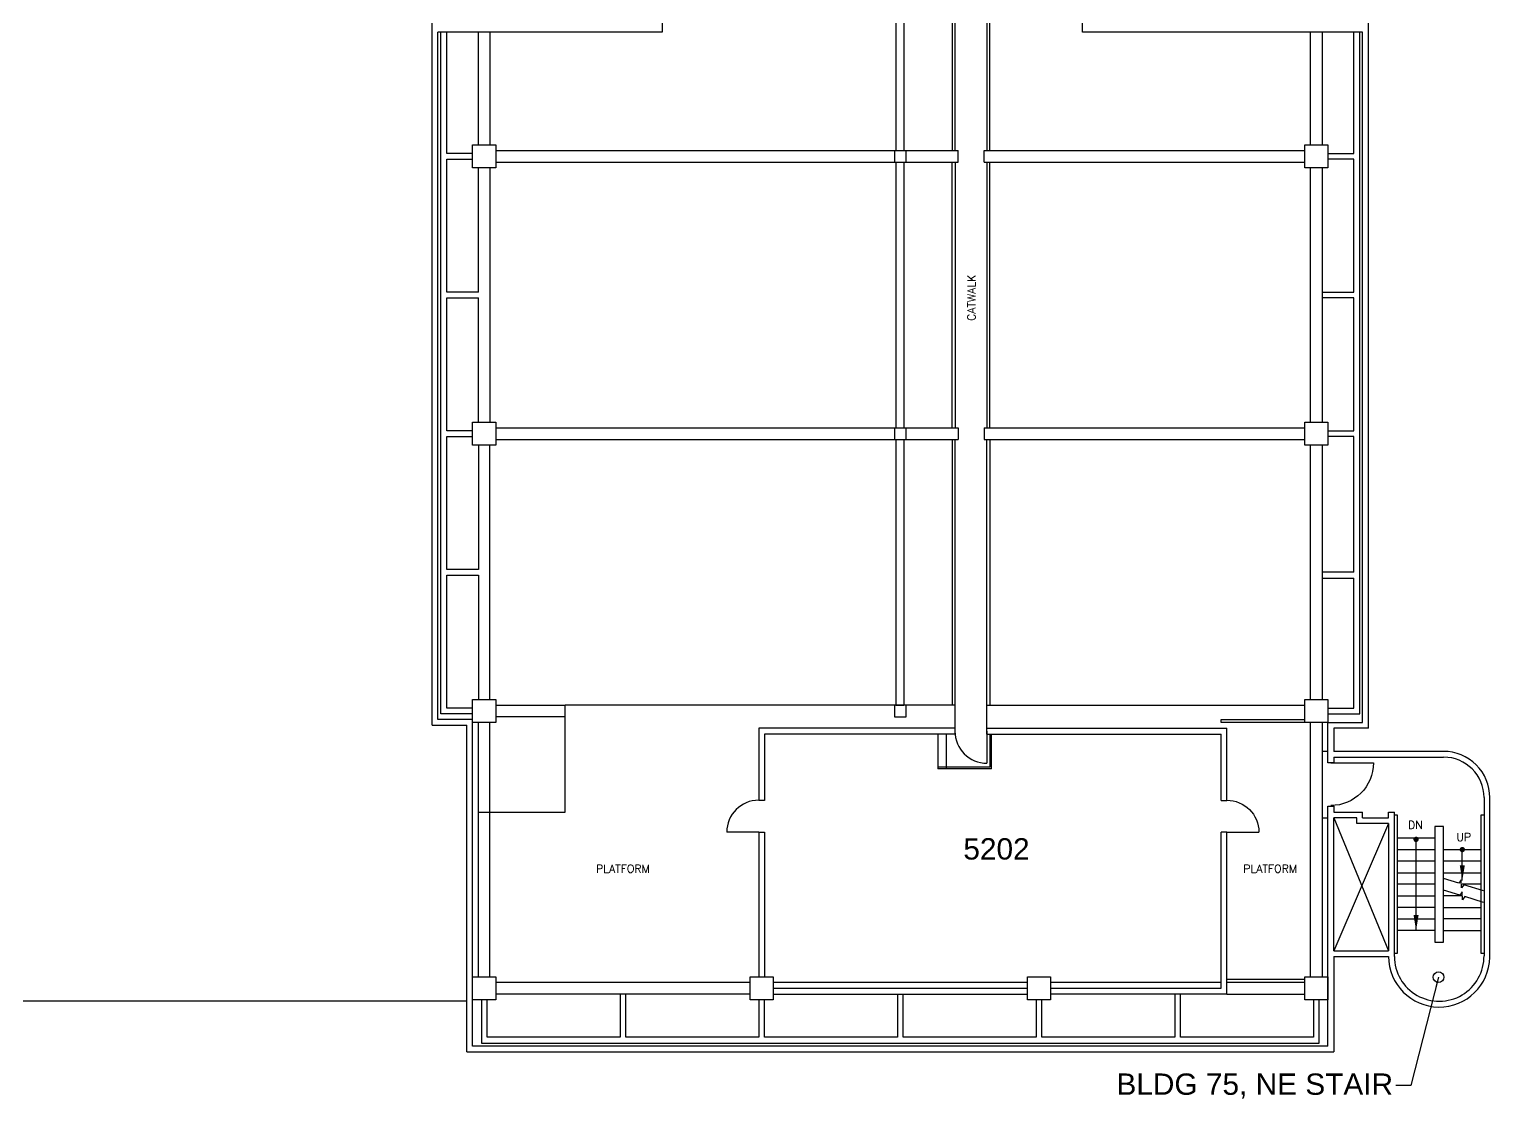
# Model space of a CAD drawing. Extents: x 338 to 7662, y 1563 to 4790.
# Drawn here: x 6019 to 7662, y 1608 to 2811 of the extents above; entities that cross this region are included whole.
import ezdxf
from ezdxf.enums import TextEntityAlignment as Align

# ---------------------------------------------------------------- set-up
doc = ezdxf.new("R2010")
doc.units = 0
doc.header["$LTSCALE"] = 150
doc.header["$MEASUREMENT"] = 0
doc.layers.get('0').update_dxf_attribs({"linetype": 'CONTINUOUS'})
for name, color, linetype in [('A-ANNO-TEXT', 4, 'CONTINUOUS'), ('A-ANNO-TEXT-STAIR', 4, 'CONTINUOUS'), ('A-ANNO-TX192', 4, 'CONTINUOUS'), ('A-COLS', 5, 'CONTINUOUS'), ('A-DOOR', 2, 'CONTINUOUS'), ('A-FLOR-BEAM', 1, 'CONTINUOUS'), ('A-FLOR-HRAL', 1, 'CONTINUOUS'), ('A-FLOR-STRS', 2, 'CONTINUOUS'), ('A-ROOF-LEVL-MED', 2, 'CONTINUOUS'), ('A-SHFT', 1, 'CONTINUOUS'), ('A-WALL-FULL', 6, 'CONTINUOUS'), ('X-ELEC', 1, 'CONTINUOUS')]:
    doc.layers.add(name, color=color, linetype=linetype)
doc.styles.add('ARIAL', font='arial.ttf')
doc.styles.add('AT', font='ARCHTITL.shx', dxfattribs={"width": 0.9})
doc.styles.get("Standard").update_dxf_attribs({"font": 'SIMPLEX'})
doc.dimstyles.new('DIM-96', dxfattribs={"dimscale": 96, "dimtxt": 0.18, "dimasz": 0.18, "dimexe": 0.18, "dimexo": 0.0625, "dimgap": 0.09, "dimtad": 0, "dimtih": 1, "dimtoh": 1, "dimdec": 4, "dimzin": 0, "dimdsep": 46, "dimlunit": 4, "dimtxsty": 'Standard', "dimcen": 0.09, "dimadec": 0, "dimazin": 0, "dimtfac": 1, "dimtdec": 4, "dimtofl": 0, "dimtmove": 2, "dimatfit": 3, "dimfxl": 1, "dimtolj": 1, "dimtzin": 0, "dimarcsym": 0})
doc.dimstyles.new('DIM1-4', dxfattribs={"dimscale": 48, "dimtxt": 0.09375, "dimasz": 0.125, "dimexe": 0.125, "dimexo": 0.09375, "dimgap": 0, "dimtad": 1, "dimdec": 6, "dimzin": 7, "dimdsep": 46, "dimlunit": 4, "dimtxsty": 'AT', "dimblk": 'TICK', "dimblk1": 'ARROW', "dimblk2": 'ARROW', "dimsah": 1, "dimcen": 2.25, "dimdle": 1.5, "dimadec": 0, "dimazin": 0, "dimtfac": 1, "dimtdec": 6, "dimtix": 1, "dimtofl": 0, "dimtmove": 2, "dimatfit": 3, "dimldrblk": 'ARROW', "dimfxl": 1, "dimtolj": 1, "dimtzin": 3, "dimarcsym": 0})

# ---------------------------------------------------------------- blocks, each defined once
blk = doc.blocks.new('ARROW')
at = {"layer": 'X-ELEC'}
for p, q in [((5, 14), (-5, 14)), ((-5, 14), (0, 0)), ((0, 0), (5, 14))]:
    blk.add_line(p, q, dxfattribs=at)
blk.add_solid([(-5, 14), (0, 1), (5, 14)], dxfattribs=at)
blk = doc.blocks.new('TICK')
for p, q in [((0.99, 0), (-0.99, 0)), ((-0.22, -0.22), (0.22, 0.22))]:
    blk.add_line(p, q)

msp = doc.modelspace()

# ---------------------------------------------------------------- linework, layer by layer
at = {"layer": 'A-ANNO-TEXT', "const_width": 3}
for points in [[(7579.1, 1898, 1), (7579.1, 1901, 1)], [(7631.1, 1886.5, 1), (7631.1, 1889.5, 1)]]:
    msp.add_lwpolyline(points, format="xyb", close=True, dxfattribs=at)
at = {"layer": 'A-ANNO-TEXT', "linetype": 'Continuous'}
for points in [[(7655.1, 1841.6), (7632.9, 1848.5), (7630.2, 1845), (7629.8, 1853.8), (7627.1, 1850.3), (7610, 1855.6)], [(7655.1, 1828.6), (7634, 1835.1), (7631.3, 1831.6), (7630.9, 1840.4), (7628.3, 1836.9), (7610, 1842.5)]]:
    msp.add_lwpolyline(points, dxfattribs=at)
at = {"layer": 'A-COLS'}
for p, q in [((6518, 2655), (6518, 2681)), ((6518, 2681), (6544, 2681)), ((6544, 2681), (6544, 2655)), ((7454, 2681), (7480, 2681)), ((7454, 2655), (7454, 2681)), ((7480, 2681), (7480, 2655)), ((6544, 2655), (6518, 2655)), ((7480, 2655), (7454, 2655)), ((6518, 2369), (6544, 2369)), ((6518, 2343), (6518, 2369)), ((6544, 2369), (6544, 2343)), ((7454, 2343), (7454, 2369)), ((7454, 2369), (7480, 2369)), ((7480, 2369), (7480, 2343)), ((6544, 2343), (6518, 2343)), ((7480, 2343), (7454, 2343)), ((6518, 2031), (6518, 2057)), ((6518, 2057), (6544, 2057)), ((6544, 2057), (6544, 2031)), ((7454, 2031), (7454, 2057)), ((7454, 2057), (7480, 2057)), ((7480, 2057), (7480, 2031)), ((6544, 2031), (6518, 2031)), ((7480, 2031), (7454, 2031)), ((6518, 1719), (6518, 1745)), ((6518, 1745), (6544, 1745)), ((6544, 1745), (6544, 1719)), ((6830, 1745), (6856, 1745)), ((6830, 1719), (6830, 1745)), ((6856, 1745), (6856, 1719)), ((7142, 1719), (7142, 1745)), ((7142, 1745), (7168, 1745)), ((7168, 1745), (7168, 1719)), ((7454, 1719), (7454, 1745)), ((7454, 1745), (7480, 1745)), ((7480, 1745), (7480, 1719)), ((6544, 1719), (6518, 1719)), ((6856, 1719), (6830, 1719)), ((7168, 1719), (7142, 1719)), ((7480, 1719), (7454, 1719))]:
    msp.add_line(p, q, dxfattribs=at)
at = {"layer": 'A-DOOR'}
for p, q in [((7096.5, 2021.2), (7096.5, 1985.2)), ((7483.2, 1985.5), (7531.2, 1985.5)), ((6839.8, 1907.5), (6803.8, 1907.5)), ((7366.2, 1907.5), (7402.2, 1907.5))]:
    msp.add_line(p, q, dxfattribs=at)
for centre, major_axis in [((7096.5, 2021.2), (-25.5, 25.5)), ((6839.8, 1907.5), (25.5, 25.5))]:
    msp.add_ellipse(centre, major_axis=major_axis, ratio=1, start_param=0.785398, end_param=2.356194, dxfattribs=at)
at = {"layer": 'A-DOOR', "extrusion": (0, 0, -1)}
for centre, major_axis in [((7483.2, 1985.5), (33.9, 33.9)), ((7366.2, 1907.5), (-25.5, 25.5))]:
    msp.add_ellipse(centre, major_axis=major_axis, ratio=1, start_param=0.785398, end_param=2.356194, dxfattribs=at)
at = {"layer": 'A-FLOR-BEAM'}
for p, q in [((6994, 2973.5), (6994, 2674.5)), ((7003, 2973.5), (7003, 2674.5)), ((6482.2, 2040.8), (6482.2, 2807.8)), ((6488.8, 2671.2), (6488.8, 2807.8)), ((6524.5, 2681), (6524.5, 2807.8)), ((6537.5, 2807.8), (6537.5, 2681)), ((7460.5, 2681), (7460.5, 2807.8)), ((7473.5, 2807.8), (7473.5, 2681)), ((7509.2, 2671.2), (7509.2, 2807.8)), ((7515.8, 2040.8), (7515.8, 2807.8)), ((6518, 2671.2), (6488.8, 2671.2)), ((6488.8, 2515.2), (6488.8, 2664.8)), ((6488.8, 2664.8), (6518, 2664.8)), ((6544, 2674.5), (7064, 2674.5)), ((6544, 2661.5), (7064, 2661.5)), ((6992.5, 2674.5), (6992.5, 2661.5)), ((6994, 2661.5), (6994, 2362.5)), ((7003, 2661.5), (7003, 2362.5)), ((7005.5, 2661.5), (7005.5, 2674.5)), ((7064, 2661.5), (7064, 2674.5)), ((7093.2, 2674.5), (7454, 2674.5)), ((7093.2, 2661.5), (7093.2, 2674.5)), ((7093.2, 2661.5), (7454, 2661.5)), ((7480, 2671.2), (7509.2, 2671.2)), ((7509.2, 2664.8), (7480, 2664.8)), ((7509.2, 2515.2), (7509.2, 2664.8)), ((6524.5, 2515.2), (6524.5, 2655)), ((6537.5, 2655), (6537.5, 2369)), ((7460.5, 2369), (7460.5, 2655)), ((7473.5, 2655), (7473.5, 2369)), ((6524.5, 2515.2), (6488.8, 2515.2)), ((7473.5, 2515.2), (7509.2, 2515.2)), ((6488.8, 2508.8), (6524.5, 2508.8)), ((6488.8, 2359.2), (6488.8, 2508.8)), ((6524.5, 2369), (6524.5, 2508.8)), ((7509.2, 2508.8), (7473.5, 2508.8)), ((7509.2, 2359.2), (7509.2, 2508.8)), ((6518, 2359.2), (6488.8, 2359.2)), ((6488.8, 2203.2), (6488.8, 2352.8)), ((6488.8, 2352.8), (6518, 2352.8)), ((6544, 2362.5), (7064, 2362.5)), ((6544, 2349.5), (7064, 2349.5)), ((6992.5, 2362.5), (6992.5, 2349.5)), ((6994, 2349.5), (6994, 2050.5)), ((7003, 2349.5), (7003, 2050.5)), ((7005.5, 2349.5), (7005.5, 2362.5)), ((7064, 2362.5), (7064, 2349.5)), ((7093.2, 2362.5), (7454, 2362.5)), ((7093.2, 2362.5), (7093.2, 2349.5)), ((7093.2, 2349.5), (7454, 2349.5)), ((7480, 2359.2), (7509.2, 2359.2)), ((7509.2, 2352.8), (7480, 2352.8)), ((7509.2, 2200), (7509.2, 2352.8)), ((6524.5, 2343), (6524.5, 2203.2)), ((6537.5, 2057), (6537.5, 2343)), ((7460.5, 2057), (7460.5, 2343)), ((7473.5, 2343), (7473.5, 2057)), ((6524.5, 2203.2), (6488.8, 2203.2)), ((6488.8, 2196.8), (6524.5, 2196.8)), ((6488.8, 2047.2), (6488.8, 2196.8)), ((6524.5, 2196.8), (6524.5, 2057)), ((7509.2, 2200), (7473.5, 2200)), ((7473.5, 2193.5), (7509.2, 2193.5)), ((7509.2, 2047.2), (7509.2, 2193.5)), ((6518, 2040.8), (6482.2, 2040.8)), ((6518, 2047.2), (6488.8, 2047.2)), ((6544, 2050.5), (6622, 2050.5)), ((6622, 2037.5), (6544, 2037.5)), ((6992.5, 2050.5), (6992.5, 2037.5)), ((6992.5, 2037.5), (7005.5, 2037.5)), ((6994, 2050.5), (7003, 2050.5)), ((7005.5, 2037.5), (7005.5, 2050.5)), ((7480, 2047.2), (7509.2, 2047.2)), ((7480, 2040.8), (7515.8, 2040.8)), ((6524.5, 1745), (6524.5, 2031)), ((6537.5, 1745), (6537.5, 2031)), ((7460.5, 1745), (7460.5, 2031)), ((7473.5, 2031), (7473.5, 1745)), ((7480, 1998.5), (7473.5, 1998.5)), ((7473.5, 1923.8), (7480, 1923.8)), ((6830, 1738.5), (6544, 1738.5)), ((6830, 1725.5), (6544, 1725.5)), ((6683.8, 1725.5), (6683.8, 1676.8)), ((6690.2, 1676.8), (6690.2, 1725.5)), ((6995.8, 1725.5), (6995.8, 1676.8)), ((7002.2, 1676.8), (7002.2, 1725.5)), ((7307.8, 1725.5), (7307.8, 1676.8)), ((7314.2, 1676.8), (7314.2, 1725.5)), ((7366.2, 1725.5), (7454, 1725.5)), ((6527.8, 1719), (6527.8, 1670.2)), ((6534.2, 1676.8), (6534.2, 1719)), ((6839.8, 1719), (6839.8, 1676.8)), ((6846.2, 1676.8), (6846.2, 1719)), ((7151.8, 1719), (7151.8, 1676.8)), ((7158.2, 1676.8), (7158.2, 1719)), ((7463.8, 1719), (7463.8, 1676.8)), ((7470.2, 1670.2), (7470.2, 1719)), ((6683.8, 1676.8), (6534.2, 1676.8)), ((6839.8, 1676.8), (6690.2, 1676.8)), ((6995.8, 1676.8), (6846.2, 1676.8)), ((7151.8, 1676.8), (7002.2, 1676.8)), ((7307.8, 1676.8), (7158.2, 1676.8)), ((7463.8, 1676.8), (7314.2, 1676.8)), ((6527.8, 1670.2), (7470.2, 1670.2))]:
    msp.add_line(p, q, dxfattribs=at)
at = {"layer": 'A-FLOR-HRAL'}
for p, q in [((7359.8, 2034.2), (7454, 2034.2)), ((7359.8, 2031), (7359.8, 2034.2)), ((7454, 2031), (7359.8, 2031)), ((7454, 1741.8), (7366.2, 1741.8)), ((7454, 1738.5), (7366.2, 1738.5))]:
    msp.add_line(p, q, dxfattribs=at)
at = {"layer": 'A-FLOR-STRS'}
for p, q in [((7057.5, 2973.5), (7057.5, 2674.5)), ((7060.8, 2674.5), (7060.8, 2973.5)), ((7096.5, 2973.5), (7096.5, 2674.5)), ((7099.8, 2674.5), (7099.8, 2973.5)), ((7057.5, 2362.5), (7057.5, 2661.5)), ((7060.8, 2661.5), (7060.8, 2362.5)), ((7096.5, 2661.5), (7096.5, 2362.5)), ((7099.8, 2362.5), (7099.8, 2661.5)), ((7057.5, 2349.5), (7057.5, 2050.5)), ((7060.8, 2050.5), (7060.8, 2349.5)), ((7096.5, 2050.5), (7096.5, 2349.5)), ((7099.8, 2349.5), (7099.8, 2050.5)), ((7041.2, 2018), (7041.2, 1979)), ((7051, 1979), (7051, 2018)), ((7099.8, 2018), (7099.8, 1980.6)), ((7101.4, 1979), (7101.4, 2018)), ((7099.8, 1980.6), (7041.2, 1980.6)), ((7101.4, 1979), (7041.2, 1979)), ((7554.8, 1927), (7558, 1927)), ((7558, 1927), (7558, 1771)), ((7652.2, 1771), (7652.2, 1927)), ((7652.2, 1927), (7655.5, 1927)), ((7600.2, 1901), (7558, 1901)), ((7558, 1888), (7600.2, 1888)), ((7600.2, 1875), (7558, 1875)), ((7610, 1888), (7652.2, 1888)), ((7652.2, 1875), (7610, 1875)), ((7558, 1862), (7600.2, 1862)), ((7610, 1862), (7652.2, 1862)), ((7600.2, 1849), (7558, 1849)), ((7652.2, 1849), (7631.1, 1849)), ((7558, 1836), (7600.2, 1836)), ((7631.1, 1836), (7610, 1836)), ((7600.2, 1823), (7558, 1823)), ((7558, 1810), (7600.2, 1810)), ((7610, 1823), (7652.2, 1823)), ((7652.2, 1810), (7610, 1810)), ((7600.2, 1797), (7558, 1797)), ((7610, 1797), (7652.2, 1797)), ((7558, 1771), (7554.8, 1771)), ((7655.5, 1771), (7652.2, 1771)), ((7142, 1738.5), (6856, 1738.5)), ((7359.8, 1738.5), (7168, 1738.5))]:
    msp.add_line(p, q, dxfattribs=at)
at = {"layer": 'A-ROOF-LEVL-MED'}
msp.add_line((5614.5, 1718), (6511.5, 1718), dxfattribs=at)
at = {"layer": 'A-SHFT'}
for p, q in [((7486.5, 1923.8), (7548.2, 1774.2)), ((7548.2, 1917.2), (7486.5, 1774.2))]:
    msp.add_line(p, q, dxfattribs=at)
at = {"layer": 'A-WALL-FULL'}
for p, q in [((7525.5, 2024.5), (7525.5, 4374.2)), ((6472.5, 2027.8), (6472.5, 2960.5)), ((7203.8, 2807.8), (7203.8, 2955)), ((6731.2, 2890.7), (6731.2, 2807.8)), ((6731.2, 2807.8), (6479, 2807.8)), ((6479, 2034.2), (6479, 2807.8)), ((7519, 2807.8), (7203.8, 2807.8)), ((7519, 2031), (7519, 2807.8)), ((6622, 1930.2), (6622, 2050.5)), ((7005.5, 2050.5), (6622, 2050.5)), ((7060.8, 2050.5), (7005.5, 2050.5)), ((7060.8, 2018), (7060.8, 2050.5)), ((7096.5, 2050.5), (7454, 2050.5)), ((7096.5, 2018), (7096.5, 2050.5)), ((6472.5, 2027.8), (6511.5, 2027.8)), ((6518, 2034.2), (6479, 2034.2)), ((6511.5, 1660.5), (6511.5, 2027.8)), ((6518, 1745), (6518, 2031)), ((7060.8, 2024.5), (6839.8, 2024.5)), ((6839.8, 2024.5), (6839.8, 1943.2)), ((7096.5, 2024.5), (7366.2, 2024.5)), ((7366.2, 1943.2), (7366.2, 2024.5)), ((7480, 1985.5), (7480, 2031)), ((7480, 2031), (7519, 2031)), ((7525.5, 2024.5), (7486.5, 2024.5)), ((7486.5, 2024.5), (7486.5, 1998.5)), ((7060.8, 2018), (6846.2, 2018)), ((6846.2, 2018), (6846.2, 1943.2)), ((7096.5, 2018), (7359.8, 2018)), ((7359.8, 1943.2), (7359.8, 2018)), ((7486.5, 1992), (7486.5, 1985.5)), ((7486.5, 1992), (7610, 1992)), ((7486.5, 1985.5), (7480, 1985.5)), ((6846.2, 1943.2), (6839.8, 1943.2)), ((7359.8, 1943.2), (7366.2, 1943.2)), ((7655.5, 1946.5), (7655.5, 1768.6)), ((6524.5, 1930.2), (6622, 1930.2)), ((7480, 1667), (7480, 1936.8)), ((7480, 1936.8), (7486.5, 1936.8)), ((7486.5, 1936.8), (7486.5, 1930.2)), ((7486.5, 1930.2), (7519, 1930.2)), ((7486.5, 1774.2), (7486.5, 1923.8)), ((7512.5, 1923.8), (7486.5, 1923.8)), ((7512.5, 1917.2), (7512.5, 1923.8)), ((7519, 1923.8), (7519, 1930.2)), ((7519, 1923.8), (7548.2, 1923.8)), ((7548.2, 1923.8), (7548.2, 1930.2)), ((7548.2, 1930.2), (7554.8, 1930.2)), ((7554.8, 1767.8), (7554.8, 1930.2)), ((6839.8, 1907.5), (6846.2, 1907.5)), ((6839.8, 1907.5), (6839.8, 1745)), ((6846.2, 1907.5), (6846.2, 1745)), ((7366.2, 1907.5), (7359.8, 1907.5)), ((7359.8, 1732), (7359.8, 1907.5)), ((7366.2, 1725.5), (7366.2, 1907.5)), ((7548.2, 1917.2), (7512.5, 1917.2)), ((7548.2, 1917.2), (7548.2, 1774.2)), ((7610, 1914), (7600.2, 1914)), ((7600.2, 1914), (7600.2, 1784)), ((7610, 1784), (7610, 1914)), ((7486.5, 1774.2), (7548.2, 1774.2)), ((7554.8, 1767.8), (7554.8, 1774.2)), ((7600.2, 1784), (7610, 1784)), ((7486.5, 1767.8), (7486.5, 1660.5)), ((6856, 1732), (7142, 1732)), ((6856, 1725.5), (7142, 1725.5)), ((7168, 1732), (7359.8, 1732)), ((7366.2, 1725.5), (7168, 1725.5)), ((6518, 1667), (6518, 1719)), ((6511.5, 1660.5), (7486.5, 1660.5)), ((7480, 1667), (6518, 1667))]:
    msp.add_line(p, q, dxfattribs=at)
msp.add_lwpolyline([(7486.5, 1767.8), (7548.2, 1767.8, 0.992405), (7662, 1766.9), (7662, 1946.5, 0.414214), (7610, 1998.5), (7486.5, 1998.5)], format="xyb", dxfattribs=at)
for centre, radius, start, end in [((7610, 1946.5), 45.5, 0, 90), ((7605.1, 1767.8), 50.4, 180, 0.9283)]:
    msp.add_arc(centre, radius, start, end, dxfattribs=at)

# ---------------------------------------------------------------- texts
at = {"layer": 'A-ANNO-TEXT'}
msp.add_text('CATWALK', height=9, rotation=90, dxfattribs=at).set_placement((7083.5, 2508.8), align=Align.CENTER)
for p in [(6687, 1862), (7415, 1862)]:
    msp.add_text('PLATFORM', height=9, dxfattribs=at).set_placement(p, align=Align.CENTER)
at = {"layer": 'A-ANNO-TEXT', "char_height": 9, "attachment_point": 8}
for s, insert, width in [('DN', (7578.3, 1911.2), 30.5), ('UP', (7632.7, 1897.6), 30.516)]:
    msp.add_mtext(s, dxfattribs=dict(at, insert=insert, width=width))
at = {"layer": 'A-ANNO-TEXT-STAIR', "style": 'ARIAL'}
msp.add_text('BLDG 75, NE STAIR', height=24, dxfattribs=at).set_placement((7242.1, 1612.1))
at = {"layer": 'A-ANNO-TX192', "style": 'ARIAL'}
msp.add_text('5202', height=24, dxfattribs=at).set_placement((7069.9, 1876.8))

# ---------------------------------------------------------------- leaders
at = {"layer": 'A-ANNO-TEXT'}
for points in [[(7579.1, 1797), (7579.1, 1899.5)], [(7631.1, 1853.1), (7631.1, 1888)]]:
    msp.add_leader(points, dimstyle='DIM-96', override={"dimgap": 0.09, "dimtad": 0}, dxfattribs=at)
at = {"layer": 'A-ANNO-TEXT-STAIR'}
msp.add_leader([(7604.4, 1744.4), (7573.2, 1622.5), (7556.3, 1622.5)], dimstyle='DIM1-4', override={"dimscale": 96, "dimgap": 0, "dimtad": 0, "dimldrblk": 'DotBlank'}, dxfattribs=at)

doc.saveas('drawing.dxf')
